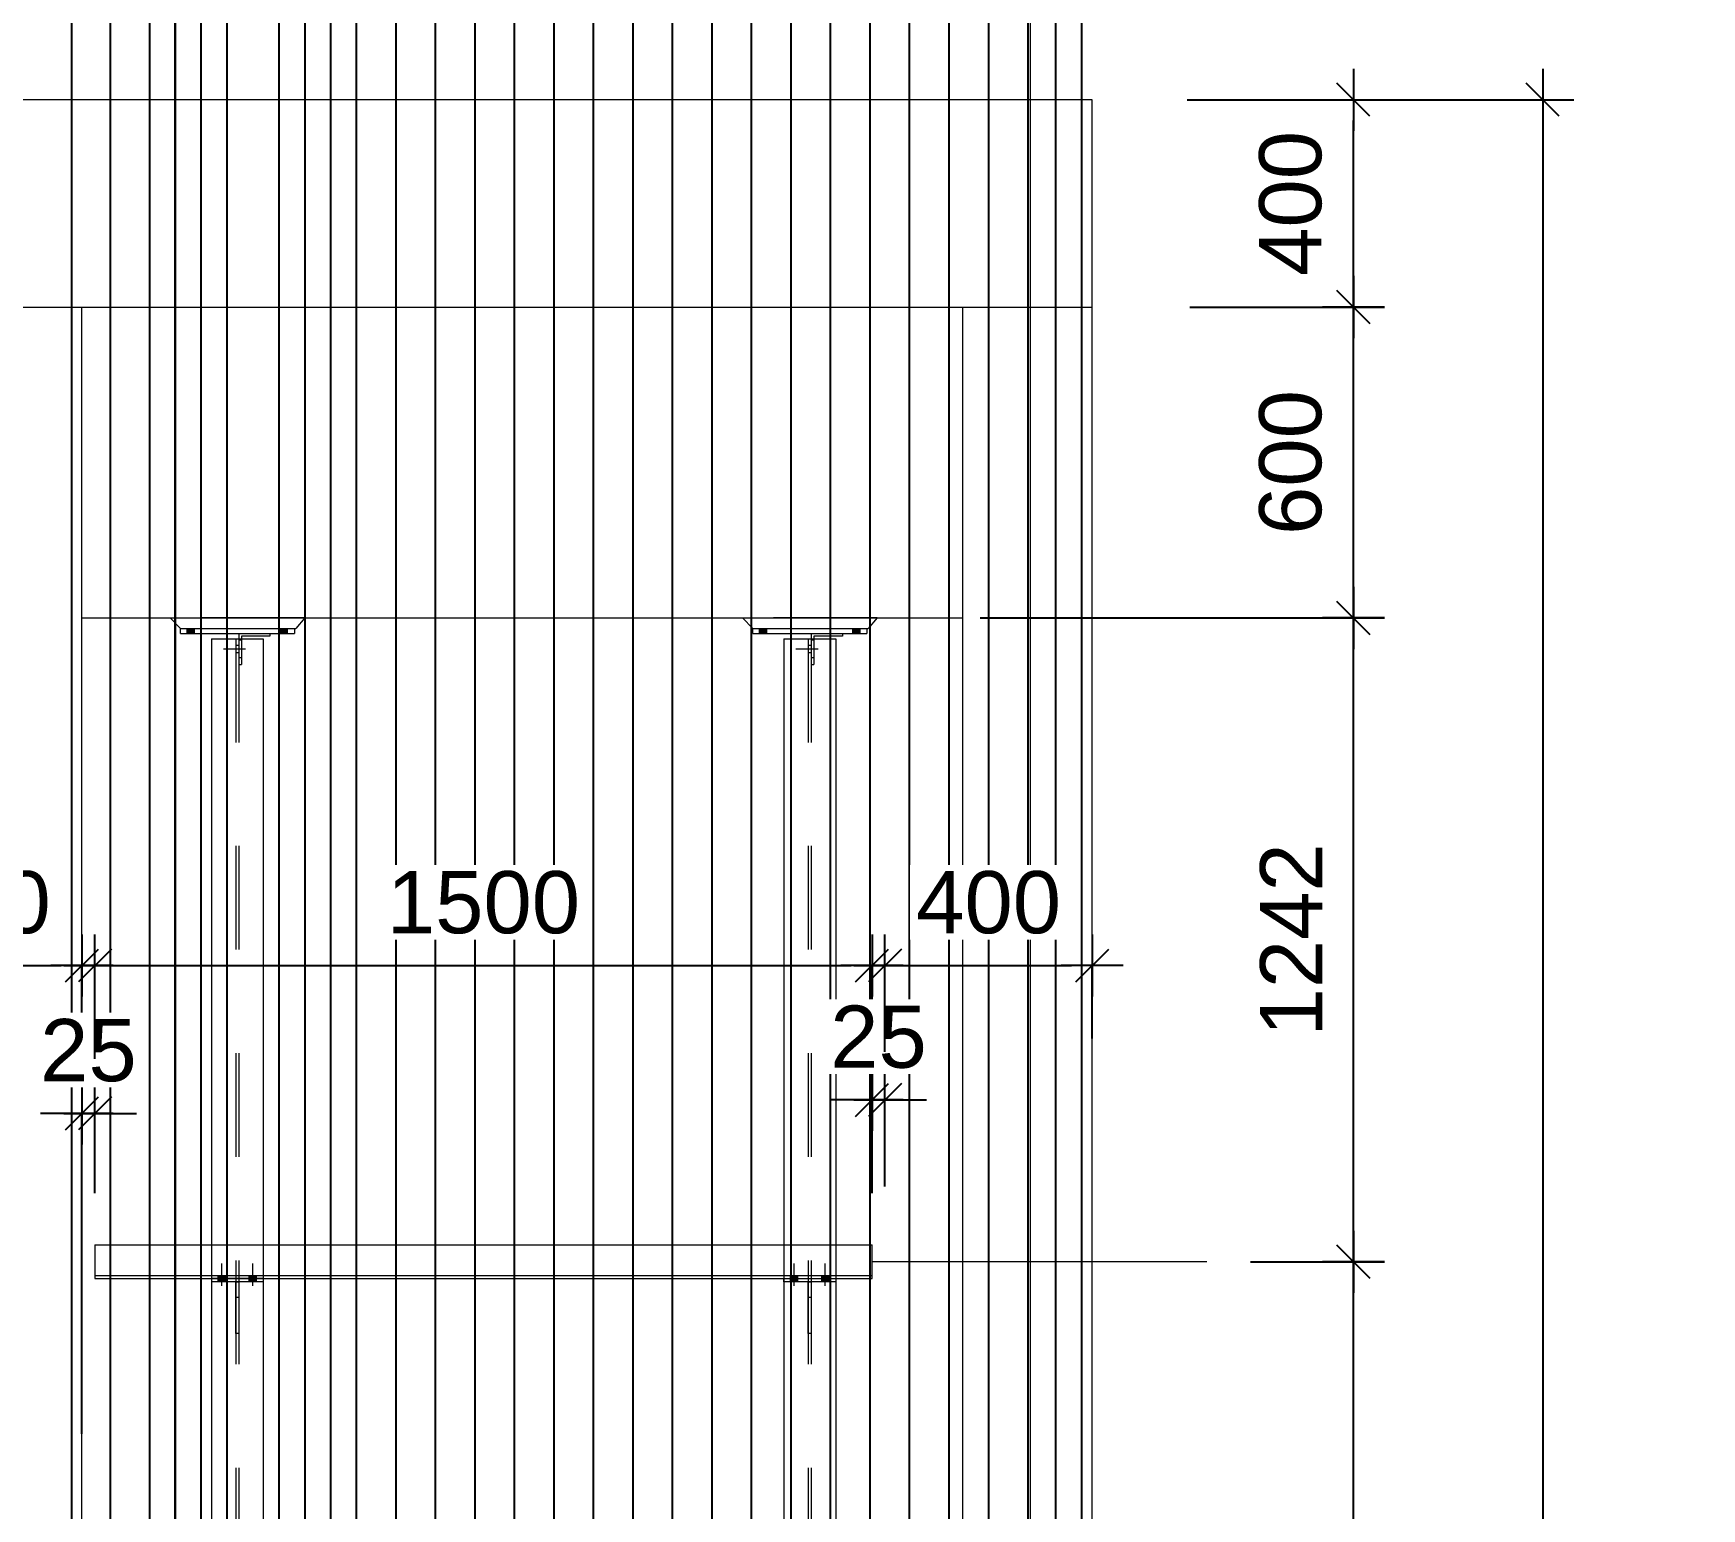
# Model space of a CAD drawing. Header units: millimetres. Extents: x 663313 to 1226001, y 1431724 to 1620898.
# Drawn here: x 663572.955 to 663576.175, y 1524741.859 to 1524744.706 of the extents above; entities that cross this region are included whole.
import ezdxf

# ---------------------------------------------------------------- set-up
doc = ezdxf.new("R2010")
doc.units = ezdxf.units.MM
for name, pattern in [('Grid Line', [22.225, 12.7, -3.175, 3.175, -3.175]), ('HIDDEN', [0.375, 0.25, -0.125]), ('XKITLINE00', [0]), ('XKITLINE02', [4, 2, -2])]:
    doc.linetypes.add(name, pattern=pattern)
doc.layers.get('Defpoints').update_dxf_attribs({"color": 140})
doc.layers.add('000 - 0_HIDE_OBJ_FRAMING_DEF_SUB', color=1, linetype='Continuous', plot=False)
doc.layers.add('000 - D I M', color=1, linetype='Continuous')
doc.layers.add('VPORT', color=250, linetype='Continuous')
for name, color, linetype, lineweight in [('A-GENM', 29, 'Continuous', 9), ('Bolt', 7, 'Continuous', 0), ('Part', 2, 'Continuous', 0), ('S-GRID', 1, 'Continuous', 9)]:
    doc.layers.add(name, color=color, linetype=linetype, lineweight=lineweight)
doc.styles.add('Arial', font='arial.ttf')
doc.dimstyles.new('Dim - 40 - End', dxfattribs={"dimscale": 0.04, "dimtxt": 3, "dimasz": 1, "dimexe": 0, "dimexo": 2.5, "dimgap": 1.5, "dimtad": 1, "dimdec": 0, "dimlfac": 1000, "dimzin": 1, "dimdsep": 46, "dimtxsty": 'Arial', "dimblk": 'END', "dimcen": 0.09, "dimclrd": 1, "dimclre": 49, "dimclrt": 3, "dimadec": 0, "dimazin": 0, "dimtfac": 1, "dimtdec": 0, "dimtix": 1, "dimtofl": 0, "dimtmove": 2, "dimatfit": 3, "dimfxl": 1, "dimtfill": 1, "dimtfillclr": 256, "dimtolj": 1, "dimtzin": 0, "dimarcsym": 0})

# ---------------------------------------------------------------- blocks, each defined once
blk = doc.blocks.new('*A2509563')
at = {"layer": 'Part', "linetype": 'XKITLINE00', "lineweight": 0}
for p, q in [((244.079617, 162.784542), (244.079617, 162.884542)), ((244.079617, 162.884542), (246.279617, 162.884542)), ((244.079617, 162.784542), (246.279617, 162.784542)), ((246.279617, 162.884542), (246.279617, 162.784542))]:
    blk.add_line(p, q, dxfattribs=at)
blk = doc.blocks.new('*A2510564')
at = {"layer": 'Part', "linetype": 'XKITLINE00', "lineweight": 0}
for p, q in [((243.879617, 163.084542), (244.079617, 162.884542)), ((246.479617, 163.084542), (246.309617, 162.884542)), ((244.079617, 162.884542), (246.309617, 162.884542))]:
    blk.add_line(p, q, dxfattribs=at)
at = {"layer": 'Part', "linetype": 'XKITLINE02', "lineweight": 0}
blk.add_line((246.479617, 163.084542), (243.879617, 163.084542), dxfattribs=at)
blk = doc.blocks.new('*A2511565')
at = {"layer": 'Bolt'}
for points in [[(244.35, 162.885), (244.35, 162.785), (244.21, 162.785), (244.21, 162.885)], [(246.15, 162.885), (246.15, 162.785), (246.01, 162.785), (246.01, 162.885)]]:
    blk.add_hatch(color=256, dxfattribs=at).paths.add_polyline_path(points, flags=17)
at = {"layer": 'Bolt', "linetype": 'XKITLINE00', "lineweight": 0}
for p, q in [((244.21, 162.785), (244.21, 162.885)), ((244.28, 162.785), (244.28, 162.885)), ((244.35, 162.785), (244.35, 162.885)), ((246.01, 162.785), (246.01, 162.885)), ((246.08, 162.785), (246.08, 162.885)), ((246.15, 162.785), (246.15, 162.885))]:
    blk.add_line(p, q, dxfattribs=at)
blk = doc.blocks.new('*A3019788')
at = {"layer": 'Part', "linetype": 'XKITLINE00', "lineweight": 0}
for p, q in [((244.679617, 162.684542), (245.679617, 162.684542)), ((244.679617, 162.684542), (244.679617, 150.984542)), ((245.679617, 162.684542), (245.679617, 150.984542)), ((244.679617, 150.274542), (244.679617, 135.984542)), ((245.679617, 150.274542), (245.679617, 135.984542)), ((244.679617, 135.274542), (244.679617, 132.484542)), ((245.679617, 135.274542), (245.679617, 132.484542)), ((244.679617, 132.484542), (245.679617, 132.484542))]:
    blk.add_line(p, q, dxfattribs=at)
at = {"layer": 'Part', "linetype": 'XKITLINE02', "lineweight": 0}
for p, q in [((245.149617, 162.684542), (245.149617, 132.484542)), ((245.209617, 162.684542), (245.209617, 132.484542)), ((244.679617, 150.984542), (244.679617, 150.274542)), ((245.679617, 150.984542), (245.679617, 150.274542)), ((244.679617, 135.984542), (244.679617, 135.274542)), ((245.679617, 135.984542), (245.679617, 135.274542))]:
    blk.add_line(p, q, dxfattribs=at)
blk = doc.blocks.new('*A3023792')
at = {"layer": 'Bolt'}
for points in [[(244.81, 150.335), (244.81, 150.395), (244.95, 150.395), (244.95, 150.335)], [(245.41, 150.335), (245.41, 150.395), (245.55, 150.395), (245.55, 150.335)], [(244.81, 150.275), (244.81, 150.335), (244.95, 150.335), (244.95, 150.275)], [(245.41, 150.275), (245.41, 150.335), (245.55, 150.335), (245.55, 150.275)]]:
    blk.add_hatch(color=256, dxfattribs=at).paths.add_polyline_path(points, flags=17)
at = {"layer": 'Bolt', "linetype": 'XKITLINE00', "lineweight": 0}
for p, q in [((244.81, 150.335), (244.81, 150.395)), ((244.88, 150.195), (244.88, 150.625)), ((244.95, 150.335), (244.95, 150.395)), ((245.41, 150.335), (245.41, 150.395)), ((245.48, 150.195), (245.48, 150.625)), ((245.55, 150.335), (245.55, 150.395)), ((244.81, 150.275), (244.81, 150.335)), ((244.95, 150.275), (244.95, 150.335)), ((245.41, 150.275), (245.41, 150.335)), ((245.55, 150.275), (245.55, 150.335))]:
    blk.add_line(p, q, dxfattribs=at)
blk = doc.blocks.new('*A3024793')
at = {"layer": 'Part', "linetype": 'XKITLINE00', "lineweight": 0}
for p, q in [((245.149617, 150.274542), (245.209617, 150.274542)), ((245.149617, 149.274542), (245.149617, 150.274542)), ((245.209617, 150.274542), (245.209617, 149.274542)), ((245.149617, 149.974542), (245.209617, 149.974542)), ((245.209617, 149.274542), (245.149617, 149.274542))]:
    blk.add_line(p, q, dxfattribs=at)
blk = doc.blocks.new('*A3025794')
at = {"layer": 'Part', "linetype": 'XKITLINE00', "lineweight": 0}
for p, q in [((244.679617, 150.334542), (244.679617, 150.274542)), ((245.679617, 150.274542), (244.679617, 150.274542)), ((245.679617, 150.334542), (245.679617, 150.274542))]:
    blk.add_line(p, q, dxfattribs=at)
at = {"layer": 'Part', "linetype": 'XKITLINE02', "lineweight": 0}
blk.add_line((245.679617, 150.334542), (244.679617, 150.334542), dxfattribs=at)
blk = doc.blocks.new('*A3028797')
at = {"layer": 'Part', "linetype": 'XKITLINE00', "lineweight": 0}
for p, q in [((245.209617, 162.784542), (245.209617, 162.684542)), ((245.809617, 162.734542), (245.259617, 162.734542)), ((245.259617, 162.734542), (245.259617, 162.684542)), ((245.809617, 162.784542), (245.809617, 162.734542))]:
    blk.add_line(p, q, dxfattribs=at)
at = {"layer": 'Part', "linetype": 'XKITLINE02', "lineweight": 0}
for p, q in [((245.209617, 162.784542), (245.809617, 162.784542)), ((245.209617, 162.684542), (245.209617, 162.184542)), ((245.259617, 162.684542), (245.259617, 162.184542)), ((245.209617, 162.184542), (245.259617, 162.184542))]:
    blk.add_line(p, q, dxfattribs=at)
blk = doc.blocks.new('*A3029798')
at = {"layer": 'Bolt', "linetype": 'XKITLINE02', "lineweight": 0}
for p, q in [((245.259617, 162.654542), (245.209617, 162.654542)), ((245.338817, 162.484542), (244.909617, 162.484542)), ((245.209617, 162.554542), (245.149617, 162.554542)), ((245.209617, 162.414542), (245.149617, 162.414542)), ((245.259617, 162.314542), (245.209617, 162.314542))]:
    blk.add_line(p, q, dxfattribs=at)
blk = doc.blocks.new('*A3031799')
at = {"layer": 'Part', "linetype": 'XKITLINE00', "lineweight": 0}
for p, q in [((255.728117, 162.684542), (256.728117, 162.684542)), ((255.728117, 162.684542), (255.728117, 150.984542)), ((256.728117, 162.684542), (256.728117, 150.984542)), ((255.728117, 150.274542), (255.728117, 135.984542)), ((256.728117, 150.274542), (256.728117, 135.984542)), ((255.728117, 135.274542), (255.728117, 132.484542)), ((256.728117, 135.274542), (256.728117, 132.484542)), ((255.728117, 132.484542), (256.728117, 132.484542))]:
    blk.add_line(p, q, dxfattribs=at)
at = {"layer": 'Part', "linetype": 'XKITLINE02', "lineweight": 0}
for p, q in [((256.198117, 162.684542), (256.198117, 132.484542)), ((256.258117, 162.684542), (256.258117, 132.484542)), ((255.728117, 150.984542), (255.728117, 150.274542)), ((256.728117, 150.984542), (256.728117, 150.274542)), ((255.728117, 135.984542), (255.728117, 135.274542)), ((256.728117, 135.984542), (256.728117, 135.274542))]:
    blk.add_line(p, q, dxfattribs=at)
blk = doc.blocks.new('*A3033800')
at = {"layer": 'Part', "linetype": 'XKITLINE00', "lineweight": 0}
for p, q in [((256.198117, 150.274542), (256.258117, 150.274542)), ((256.198117, 149.274542), (256.198117, 150.274542)), ((256.258117, 150.274542), (256.258117, 149.274542)), ((256.198117, 149.974542), (256.258117, 149.974542)), ((256.258117, 149.274542), (256.198117, 149.274542))]:
    blk.add_line(p, q, dxfattribs=at)
blk = doc.blocks.new('*A3034801')
at = {"layer": 'Part', "linetype": 'XKITLINE00', "lineweight": 0}
for p, q in [((255.728117, 150.274542), (255.728117, 150.334542)), ((256.728117, 150.274542), (255.728117, 150.274542)), ((256.728117, 150.334542), (256.728117, 150.274542))]:
    blk.add_line(p, q, dxfattribs=at)
at = {"layer": 'Part', "linetype": 'XKITLINE02', "lineweight": 0}
blk.add_line((255.728117, 150.334542), (256.728117, 150.334542), dxfattribs=at)
blk = doc.blocks.new('*A3035802')
at = {"layer": 'Bolt'}
for points in [[(255.858, 150.335), (255.858, 150.395), (255.998, 150.395), (255.998, 150.335)], [(256.458, 150.335), (256.458, 150.395), (256.598, 150.395), (256.598, 150.335)], [(255.858, 150.275), (255.858, 150.335), (255.998, 150.335), (255.998, 150.275)], [(256.458, 150.275), (256.458, 150.335), (256.598, 150.335), (256.598, 150.275)]]:
    blk.add_hatch(color=256, dxfattribs=at).paths.add_polyline_path(points, flags=17)
at = {"layer": 'Bolt', "linetype": 'XKITLINE00', "lineweight": 0}
for p, q in [((255.858, 150.335), (255.858, 150.395)), ((255.928, 150.195), (255.928, 150.625)), ((255.998, 150.335), (255.998, 150.395)), ((256.458, 150.335), (256.458, 150.395)), ((256.528, 150.195), (256.528, 150.625)), ((256.598, 150.335), (256.598, 150.395)), ((255.858, 150.275), (255.858, 150.335)), ((255.998, 150.275), (255.998, 150.335)), ((256.458, 150.275), (256.458, 150.335)), ((256.598, 150.275), (256.598, 150.335))]:
    blk.add_line(p, q, dxfattribs=at)
blk = doc.blocks.new('*A3047814')
at = {"layer": 'Part', "linetype": 'XKITLINE00', "lineweight": 0}
for p, q in [((255.128117, 162.784542), (255.128117, 162.884542)), ((255.128117, 162.884542), (257.328117, 162.884542)), ((255.128117, 162.784542), (257.328117, 162.784542)), ((257.328117, 162.884542), (257.328117, 162.784542))]:
    blk.add_line(p, q, dxfattribs=at)
blk = doc.blocks.new('*A3048815')
at = {"layer": 'Part', "linetype": 'XKITLINE00', "lineweight": 0}
for p, q in [((254.928117, 163.084542), (255.128117, 162.884542)), ((257.528117, 163.084542), (257.358117, 162.884542)), ((255.128117, 162.884542), (257.358117, 162.884542))]:
    blk.add_line(p, q, dxfattribs=at)
at = {"layer": 'Part', "linetype": 'XKITLINE02', "lineweight": 0}
blk.add_line((257.528117, 163.084542), (254.928117, 163.084542), dxfattribs=at)
blk = doc.blocks.new('*A3049816')
at = {"layer": 'Part', "linetype": 'XKITLINE00', "lineweight": 0}
for p, q in [((256.258117, 162.784542), (256.258117, 162.684542)), ((256.858117, 162.734542), (256.308117, 162.734542)), ((256.308117, 162.734542), (256.308117, 162.684542)), ((256.858117, 162.784542), (256.858117, 162.734542))]:
    blk.add_line(p, q, dxfattribs=at)
at = {"layer": 'Part', "linetype": 'XKITLINE02', "lineweight": 0}
for p, q in [((256.258117, 162.784542), (256.858117, 162.784542)), ((256.258117, 162.684542), (256.258117, 162.184542)), ((256.308117, 162.684542), (256.308117, 162.184542)), ((256.258117, 162.184542), (256.308117, 162.184542))]:
    blk.add_line(p, q, dxfattribs=at)
blk = doc.blocks.new('*A3050817')
at = {"layer": 'Bolt', "linetype": 'XKITLINE02', "lineweight": 0}
for p, q in [((256.308117, 162.654542), (256.258117, 162.654542)), ((256.387317, 162.484542), (255.958117, 162.484542)), ((256.258117, 162.554542), (256.198117, 162.554542)), ((256.258117, 162.414542), (256.198117, 162.414542)), ((256.308117, 162.314542), (256.258117, 162.314542))]:
    blk.add_line(p, q, dxfattribs=at)
blk = doc.blocks.new('*A3051818')
at = {"layer": 'Bolt'}
for points in [[(255.398, 162.885), (255.398, 162.785), (255.258, 162.785), (255.258, 162.885)], [(257.198, 162.885), (257.198, 162.785), (257.058, 162.785), (257.058, 162.885)]]:
    blk.add_hatch(color=256, dxfattribs=at).paths.add_polyline_path(points, flags=17)
at = {"layer": 'Bolt', "linetype": 'XKITLINE00', "lineweight": 0}
for p, q in [((255.258, 162.785), (255.258, 162.885)), ((255.328, 162.785), (255.328, 162.885)), ((255.398, 162.785), (255.398, 162.885)), ((257.058, 162.785), (257.058, 162.885)), ((257.128, 162.785), (257.128, 162.885)), ((257.198, 162.785), (257.198, 162.885))]:
    blk.add_line(p, q, dxfattribs=at)
blk = doc.blocks.new('GM_Louver Grill Vertical Z1 - Z Profile-20899003-ENT 4 ELE-2 sheet')
at = {"layer": '000 - 0_HIDE_OBJ_FRAMING_DEF_SUB'}
blk.add_line((-150989.205017, 106810), (-150989.205017, 115350), dxfattribs=at)
blk = doc.blocks.new('5')
at = {"layer": '000 - 0_HIDE_OBJ_FRAMING_DEF_SUB'}
for p, q in [((1845400.1, 115350), (1845400.1, 106810)), ((1845500.1, 106810), (1845500.1, 115350)), ((1845649.8, 115350), (1845649.8, 106810)), ((1845749.8, 115350), (1845749.8, 106810)), ((1847149.8, 106810), (1847149.8, 115350))]:
    blk.add_line(p, q, dxfattribs=at)
for points in [[(1843950.1, 115350), (1845450.1, 115350), (1845450.1, 106810), (1843950.1, 106810)], [(1845450.1, 115350), (1845699.8, 115350), (1845699.8, 106810), (1845450.1, 106810)], [(1847199.8, 115350), (1845699.8, 115350), (1845699.8, 106810), (1847199.8, 106810)]]:
    blk.add_lwpolyline(points, close=True, dxfattribs=at)
at = {"layer": 'A-GENM'}
for p in [(1996239.3, 0), (1996314.3, 0), (1996539.3, 0), (1996789, 0), (1996865.3, 0), (1996941.6, 0), (1997017.8, 0), (1997094.1, 0), (1997170.3, 0), (1997246.6, 0), (1997322.9, 0), (1997399.1, 0), (1997475.4, 0), (1997551.7, 0), (1997627.9, 0), (1997704.2, 0), (1997780.4, 0), (1997856.7, 0), (1997933, 0), (1998009.2, 0), (1998085.5, 0)]:
    blk.add_blockref('GM_Louver Grill Vertical Z1 - Z Profile-20899003-ENT 4 ELE-2 sheet', p, dxfattribs=at)
blk = doc.blocks.new('END')
at = {"color": 1}
for p, q in [((0, 1.5), (0, -1.5)), ((1.5, 0), (-1.5, 0))]:
    blk.add_line(p, q, dxfattribs=at)
at = {"color": 3}
blk.add_line((-0.795, -0.795), (0.795, 0.795), dxfattribs=at)
blk = doc.blocks.new('*D4230')
at = {"layer": '000 - D I M', "color": 49, "lineweight": -2, "transparency": 16777216}
for p, q in [((663572.6485, 1524742.7304), (663572.6485, 1524742.9074)), ((663573.0485, 1524742.7535), (663573.0485, 1524742.9074))]:
    blk.add_line(p, q, dxfattribs=at)
at = {"layer": '000 - D I M', "color": 1, "lineweight": -2, "transparency": 16777216}
blk.add_line((663572.6885, 1524742.9074), (663573.0085, 1524742.9074), dxfattribs=at)
at = {"layer": 'Defpoints', "color": 0, "transparency": 16777216}
for p in [(663573.0485, 1524742.9074), (663573.0485, 1524742.6535), (663572.6485, 1524742.6304)]:
    blk.add_point(p, dxfattribs=at)
at = {"layer": '000 - D I M', "color": 1, "lineweight": -2, "transparency": 16777216, "xscale": 0.04, "yscale": 0.04, "zscale": 0.04, "rotation": 180}
blk.add_blockref('END', (663572.6485, 1524742.9074), dxfattribs=at)
at = {"layer": '000 - D I M', "color": 1, "lineweight": -2, "transparency": 16777216, "xscale": 0.04, "yscale": 0.04, "zscale": 0.04}
blk.add_blockref('END', (663573.0485, 1524742.9074), dxfattribs=at)
at = {"layer": '000 - D I M', "color": 3, "transparency": 16777216, "insert": (663572.8485, 1524743.0287), "char_height": 0.12, "attachment_point": 5, "style": 'Arial', "bg_fill": 3, "box_fill_scale": 1.1, "bg_fill_color": 256, "bg_fill_true_color": 13158600, "bg_fill_transparency": 0}
blk.add_mtext('\\A1;400', dxfattribs=at)
blk = doc.blocks.new('*D4454')
at = {"layer": '000 - D I M', "color": 1, "lineweight": -2, "transparency": 16777216}
for p, q in [((663573.0085, 1524742.6219), (663572.9685, 1524742.6219)), ((663573.1135, 1524742.6219), (663573.1535, 1524742.6219))]:
    blk.add_line(p, q, dxfattribs=at)
at = {"layer": '000 - D I M', "color": 49, "lineweight": -2, "transparency": 16777216}
for p, q in [((663573.0485, 1524742.0036), (663573.0485, 1524742.6219)), ((663573.0735, 1524742.4681), (663573.0735, 1524742.6219))]:
    blk.add_line(p, q, dxfattribs=at)
at = {"layer": 'Defpoints', "color": 0, "transparency": 16777216}
for p in [(663573.0735, 1524742.6219), (663573.0735, 1524742.3681), (663573.0485, 1524741.9036)]:
    blk.add_point(p, dxfattribs=at)
at = {"layer": '000 - D I M', "color": 1, "lineweight": -2, "transparency": 16777216, "xscale": 0.04, "yscale": 0.04, "zscale": 0.04}
blk.add_blockref('END', (663573.0485, 1524742.6219), dxfattribs=at)
at = {"layer": '000 - D I M', "color": 1, "lineweight": -2, "transparency": 16777216, "xscale": 0.04, "yscale": 0.04, "zscale": 0.04, "rotation": 180}
blk.add_blockref('END', (663573.0735, 1524742.6219), dxfattribs=at)
at = {"layer": '000 - D I M', "color": 3, "transparency": 16777216, "insert": (663573.061, 1524742.7432), "char_height": 0.12, "attachment_point": 5, "style": 'Arial', "bg_fill": 3, "box_fill_scale": 1.1, "bg_fill_color": 256, "bg_fill_true_color": 13158600, "bg_fill_transparency": 0}
blk.add_mtext('\\A1;25', dxfattribs=at)
blk = doc.blocks.new('*D4231')
at = {"layer": '000 - D I M', "color": 49, "lineweight": -2, "transparency": 16777216}
for p, q in [((663573.0735, 1524742.7275), (663573.0735, 1524742.9074)), ((663574.5735, 1524742.4681), (663574.5735, 1524742.9074))]:
    blk.add_line(p, q, dxfattribs=at)
at = {"layer": '000 - D I M', "color": 1, "lineweight": -2, "transparency": 16777216}
blk.add_line((663573.1135, 1524742.9074), (663574.5335, 1524742.9074), dxfattribs=at)
at = {"layer": 'Defpoints', "color": 0, "transparency": 16777216}
for p in [(663574.5735, 1524742.9074), (663573.0735, 1524742.6275), (663574.5735, 1524742.3681)]:
    blk.add_point(p, dxfattribs=at)
at = {"layer": '000 - D I M', "color": 1, "lineweight": -2, "transparency": 16777216, "xscale": 0.04, "yscale": 0.04, "zscale": 0.04, "rotation": 180}
blk.add_blockref('END', (663573.0735, 1524742.9074), dxfattribs=at)
at = {"layer": '000 - D I M', "color": 1, "lineweight": -2, "transparency": 16777216, "xscale": 0.04, "yscale": 0.04, "zscale": 0.04}
blk.add_blockref('END', (663574.5735, 1524742.9074), dxfattribs=at)
at = {"layer": '000 - D I M', "color": 3, "transparency": 16777216, "insert": (663573.8235, 1524743.0287), "char_height": 0.12, "attachment_point": 5, "style": 'Arial', "bg_fill": 3, "box_fill_scale": 1.1, "bg_fill_color": 256, "bg_fill_true_color": 13158600, "bg_fill_transparency": 0}
blk.add_mtext('\\A1;1500', dxfattribs=at)
blk = doc.blocks.new('*D4232')
at = {"layer": '000 - D I M', "color": 1, "lineweight": -2, "transparency": 16777216}
for p, q in [((663574.5335, 1524742.648), (663574.4935, 1524742.648)), ((663574.6385, 1524742.648), (663574.6785, 1524742.648))]:
    blk.add_line(p, q, dxfattribs=at)
at = {"layer": '000 - D I M', "color": 49, "lineweight": -2, "transparency": 16777216}
for p, q in [((663574.5735, 1524742.4681), (663574.5735, 1524742.648)), ((663574.5985, 1524742.4811), (663574.5985, 1524742.648))]:
    blk.add_line(p, q, dxfattribs=at)
at = {"layer": 'Defpoints', "color": 0, "transparency": 16777216}
for p in [(663574.5985, 1524742.648), (663574.5735, 1524742.3681), (663574.5985, 1524742.3811)]:
    blk.add_point(p, dxfattribs=at)
at = {"layer": '000 - D I M', "color": 1, "lineweight": -2, "transparency": 16777216, "xscale": 0.04, "yscale": 0.04, "zscale": 0.04}
blk.add_blockref('END', (663574.5735, 1524742.648), dxfattribs=at)
at = {"layer": '000 - D I M', "color": 1, "lineweight": -2, "transparency": 16777216, "xscale": 0.04, "yscale": 0.04, "zscale": 0.04, "rotation": 180}
blk.add_blockref('END', (663574.5985, 1524742.648), dxfattribs=at)
at = {"layer": '000 - D I M', "color": 3, "transparency": 16777216, "insert": (663574.586, 1524742.7692), "char_height": 0.12, "attachment_point": 5, "style": 'Arial', "bg_fill": 3, "box_fill_scale": 1.1, "bg_fill_color": 256, "bg_fill_true_color": 13158600, "bg_fill_transparency": 0}
blk.add_mtext('\\A1;25', dxfattribs=at)
blk = doc.blocks.new('*D4233')
at = {"layer": '000 - D I M', "color": 49, "lineweight": -2, "transparency": 16777216}
for p, q in [((663574.5985, 1524742.7406), (663574.5985, 1524742.9074)), ((663574.9985, 1524742.7663), (663574.9985, 1524742.9074))]:
    blk.add_line(p, q, dxfattribs=at)
at = {"layer": '000 - D I M', "color": 1, "lineweight": -2, "transparency": 16777216}
blk.add_line((663574.6385, 1524742.9074), (663574.9585, 1524742.9074), dxfattribs=at)
at = {"layer": 'Defpoints', "color": 0, "transparency": 16777216}
for p in [(663574.9985, 1524742.9074), (663574.9985, 1524742.6663), (663574.5985, 1524742.6406)]:
    blk.add_point(p, dxfattribs=at)
at = {"layer": '000 - D I M', "color": 1, "lineweight": -2, "transparency": 16777216, "xscale": 0.04, "yscale": 0.04, "zscale": 0.04, "rotation": 180}
blk.add_blockref('END', (663574.5985, 1524742.9074), dxfattribs=at)
at = {"layer": '000 - D I M', "color": 1, "lineweight": -2, "transparency": 16777216, "xscale": 0.04, "yscale": 0.04, "zscale": 0.04}
blk.add_blockref('END', (663574.9985, 1524742.9074), dxfattribs=at)
at = {"layer": '000 - D I M', "color": 3, "transparency": 16777216, "insert": (663574.7985, 1524743.0287), "char_height": 0.12, "attachment_point": 5, "style": 'Arial', "bg_fill": 3, "box_fill_scale": 1.1, "bg_fill_color": 256, "bg_fill_true_color": 13158600, "bg_fill_transparency": 0}
blk.add_mtext('\\A1;400', dxfattribs=at)
blk = doc.blocks.new('*D4240')
at = {"layer": '000 - D I M', "color": 49, "lineweight": -2, "transparency": 16777216}
for p, q in [((663575.3041, 1524742.3356), (663575.5027, 1524742.3356)), ((663575.3689, 1524740.8356), (663575.5027, 1524740.8356))]:
    blk.add_line(p, q, dxfattribs=at)
at = {"layer": '000 - D I M', "color": 1, "lineweight": -2, "transparency": 16777216}
blk.add_line((663575.5027, 1524740.8756), (663575.5027, 1524742.2956), dxfattribs=at)
at = {"layer": 'Defpoints', "color": 0, "transparency": 16777216}
for p in [(663575.2041, 1524742.3356), (663575.5027, 1524742.3356), (663575.2689, 1524740.8356)]:
    blk.add_point(p, dxfattribs=at)
at = {"layer": '000 - D I M', "color": 1, "lineweight": -2, "transparency": 16777216, "xscale": 0.04, "yscale": 0.04, "zscale": 0.04}
for p, rotation in [((663575.5027, 1524742.3356), 90), ((663575.5027, 1524740.8356), 270)]:
    blk.add_blockref('END', p, dxfattribs=dict(at, rotation=rotation))
at = {"layer": '000 - D I M', "color": 3, "transparency": 16777216, "insert": (663575.3815, 1524741.5856), "char_height": 0.12, "attachment_point": 5, "rotation": 90, "style": 'Arial', "bg_fill": 3, "box_fill_scale": 1.1, "bg_fill_color": 256, "bg_fill_true_color": 13158600, "bg_fill_transparency": 0}
blk.add_mtext('\\A1;1500', dxfattribs=at)
blk = doc.blocks.new('*D4241')
at = {"layer": '000 - D I M', "color": 49, "lineweight": -2, "transparency": 16777216}
for p, q in [((663574.782, 1524743.5781), (663575.5027, 1524743.5781)), ((663575.3041, 1524742.3356), (663575.5027, 1524742.3356))]:
    blk.add_line(p, q, dxfattribs=at)
at = {"layer": '000 - D I M', "color": 1, "lineweight": -2, "transparency": 16777216}
blk.add_line((663575.5027, 1524742.3756), (663575.5027, 1524743.5381), dxfattribs=at)
at = {"layer": 'Defpoints', "color": 0, "transparency": 16777216}
for p in [(663574.682, 1524743.5781), (663575.5027, 1524743.5781), (663575.2041, 1524742.3356)]:
    blk.add_point(p, dxfattribs=at)
at = {"layer": '000 - D I M', "color": 1, "lineweight": -2, "transparency": 16777216, "xscale": 0.04, "yscale": 0.04, "zscale": 0.04}
for p, rotation in [((663575.5027, 1524743.5781), 90), ((663575.5027, 1524742.3356), 270)]:
    blk.add_blockref('END', p, dxfattribs=dict(at, rotation=rotation))
at = {"layer": '000 - D I M', "color": 3, "transparency": 16777216, "insert": (663575.3825, 1524742.9568), "char_height": 0.12, "attachment_point": 5, "rotation": 90, "style": 'Arial', "bg_fill": 3, "box_fill_scale": 1.1, "bg_fill_color": 256, "bg_fill_true_color": 13158600, "bg_fill_transparency": 0}
blk.add_mtext('\\A1;1242', dxfattribs=at)
blk = doc.blocks.new('*D4242')
at = {"layer": '000 - D I M', "color": 49, "lineweight": -2, "transparency": 16777216}
for p, q in [((663575.187, 1524744.1781), (663575.5027, 1524744.1781)), ((663574.782, 1524743.5781), (663575.5027, 1524743.5781))]:
    blk.add_line(p, q, dxfattribs=at)
at = {"layer": '000 - D I M', "color": 1, "lineweight": -2, "transparency": 16777216}
blk.add_line((663575.5027, 1524743.6181), (663575.5027, 1524744.1381), dxfattribs=at)
at = {"layer": 'Defpoints', "color": 0, "transparency": 16777216}
for p in [(663575.087, 1524744.1781), (663575.5027, 1524744.1781), (663574.682, 1524743.5781)]:
    blk.add_point(p, dxfattribs=at)
at = {"layer": '000 - D I M', "color": 1, "lineweight": -2, "transparency": 16777216, "xscale": 0.04, "yscale": 0.04, "zscale": 0.04}
for p, rotation in [((663575.5027, 1524744.1781), 90), ((663575.5027, 1524743.5781), 270)]:
    blk.add_blockref('END', p, dxfattribs=dict(at, rotation=rotation))
at = {"layer": '000 - D I M', "color": 3, "transparency": 16777216, "insert": (663575.3815, 1524743.8781), "char_height": 0.12, "attachment_point": 5, "rotation": 90, "style": 'Arial', "bg_fill": 3, "box_fill_scale": 1.1, "bg_fill_color": 256, "bg_fill_true_color": 13158600, "bg_fill_transparency": 0}
blk.add_mtext('\\A1;600', dxfattribs=at)
blk = doc.blocks.new('*D4243')
at = {"layer": '000 - D I M', "color": 49, "lineweight": -2, "transparency": 16777216}
for p, q in [((663575.182, 1524744.5781), (663575.5027, 1524744.5781)), ((663575.187, 1524744.1781), (663575.5027, 1524744.1781))]:
    blk.add_line(p, q, dxfattribs=at)
at = {"layer": '000 - D I M', "color": 1, "lineweight": -2, "transparency": 16777216}
blk.add_line((663575.5027, 1524744.2181), (663575.5027, 1524744.5381), dxfattribs=at)
at = {"layer": 'Defpoints', "color": 0, "transparency": 16777216}
for p in [(663575.082, 1524744.5781), (663575.5027, 1524744.5781), (663575.087, 1524744.1781)]:
    blk.add_point(p, dxfattribs=at)
at = {"layer": '000 - D I M', "color": 1, "lineweight": -2, "transparency": 16777216, "xscale": 0.04, "yscale": 0.04, "zscale": 0.04}
for p, rotation in [((663575.5027, 1524744.5781), 90), ((663575.5027, 1524744.1781), 270)]:
    blk.add_blockref('END', p, dxfattribs=dict(at, rotation=rotation))
at = {"layer": '000 - D I M', "color": 3, "transparency": 16777216, "insert": (663575.3815, 1524744.3781), "char_height": 0.12, "attachment_point": 5, "rotation": 90, "style": 'Arial', "bg_fill": 3, "box_fill_scale": 1.1, "bg_fill_color": 256, "bg_fill_true_color": 13158600, "bg_fill_transparency": 0}
blk.add_mtext('\\A1;400', dxfattribs=at)
blk = doc.blocks.new('*D4244')
at = {"layer": '000 - D I M', "color": 49, "lineweight": -2, "transparency": 16777216}
for p, q in [((663575.4214, 1524744.5781), (663575.8681, 1524744.5781)), ((663575.4214, 1524735.8781), (663575.8681, 1524735.8781))]:
    blk.add_line(p, q, dxfattribs=at)
at = {"layer": '000 - D I M', "color": 1, "lineweight": -2, "transparency": 16777216}
blk.add_line((663575.8681, 1524744.5381), (663575.8681, 1524735.9181), dxfattribs=at)
at = {"layer": 'Defpoints', "color": 0, "transparency": 16777216}
for p in [(663575.3214, 1524744.5781), (663575.3214, 1524735.8781), (663575.8681, 1524735.8781)]:
    blk.add_point(p, dxfattribs=at)
at = {"layer": '000 - D I M', "color": 1, "lineweight": -2, "transparency": 16777216, "xscale": 0.04, "yscale": 0.04, "zscale": 0.04}
for p, rotation in [((663575.8681, 1524744.5781), 90), ((663575.8681, 1524735.8781), 270)]:
    blk.add_blockref('END', p, dxfattribs=dict(at, rotation=rotation))
at = {"layer": '000 - D I M', "color": 3, "transparency": 16777216, "insert": (663575.7468, 1524740.2281), "char_height": 0.12, "attachment_point": 5, "rotation": 90, "style": 'Arial', "bg_fill": 3, "box_fill_scale": 1.1, "bg_fill_color": 256, "bg_fill_true_color": 13158600, "bg_fill_transparency": 0}
blk.add_mtext('\\A1;8700', dxfattribs=at)

msp = doc.modelspace()

# ---------------------------------------------------------------- hatches: boundary and pattern name
at = {"layer": 'VPORT'}
h = msp.add_hatch(dxfattribs=at)
h.set_pattern_fill('ANGLE', color=6)
h.set_pattern_definition([(235.288, (663627.358, 1524790.5456), (5.74185, -3.9776), [5.08, -1.905]), (325.288, (663627.358, 1524790.5456), (3.9776, 5.74185), [5.08, -1.905])])
h.paths.add_polyline_path([(663617.8537, 1524792.0691), (663619.0867, 1524791.215), (663617.3783, 1524788.7489), (663616.1453, 1524789.603)])
edge = h.paths.add_edge_path(flags=16)
edge.add_line((663617.5126, 1524790.4806), (663617.7194, 1524790.3374))
edge = h.paths.add_edge_path(flags=16)
edge.add_line((663617.5444, 1524790.3056), (663617.6876, 1524790.5124))
h.paths.add_polyline_path([(663612.4437, 1524784.2591), (663613.6767, 1524783.405), (663611.9683, 1524780.9389), (663610.7353, 1524781.793)])
edge = h.paths.add_edge_path(flags=16)
edge.add_line((663612.1026, 1524782.6706), (663612.3094, 1524782.5274))
edge = h.paths.add_edge_path(flags=16)
edge.add_line((663612.1344, 1524782.4956), (663612.2776, 1524782.7024))
h.paths.add_polyline_path([(663604.7567, 1524773.1621), (663605.9897, 1524772.308), (663604.2813, 1524769.8419), (663603.0483, 1524770.696)])
edge = h.paths.add_edge_path(flags=16)
edge.add_line((663604.4156, 1524771.5736), (663604.6224, 1524771.4304))
edge = h.paths.add_edge_path(flags=16)
edge.add_line((663604.4474, 1524771.3986), (663604.5906, 1524771.6054))
h.paths.add_polyline_path([(663599.8027, 1524766.0101), (663601.0357, 1524765.156), (663599.3273, 1524762.6899), (663598.0943, 1524763.544)])
edge = h.paths.add_edge_path(flags=16)
edge.add_line((663599.4616, 1524764.4216), (663599.6684, 1524764.2784))
edge = h.paths.add_edge_path(flags=16)
edge.add_line((663599.4934, 1524764.2466), (663599.6366, 1524764.4534))
h.paths.add_polyline_path([(663592.6837, 1524755.7351), (663593.9167, 1524754.881), (663592.2083, 1524752.4149), (663590.9753, 1524753.269)])
edge = h.paths.add_edge_path(flags=16)
edge.add_line((663592.3426, 1524754.1466), (663592.5494, 1524754.0034))
edge = h.paths.add_edge_path(flags=16)
edge.add_line((663592.3744, 1524753.9716), (663592.5176, 1524754.1784))
h.paths.add_polyline_path([(663585.2817, 1524745.0491), (663586.5147, 1524744.195), (663584.8063, 1524741.7289), (663583.5733, 1524742.583)])
edge = h.paths.add_edge_path(flags=16)
edge.add_line((663584.9406, 1524743.4606), (663585.1474, 1524743.3174))
edge = h.paths.add_edge_path(flags=16)
edge.add_line((663584.9724, 1524743.2856), (663585.1156, 1524743.4924))
h.paths.add_polyline_path([(663578.7897, 1524735.6781), (663580.0227, 1524734.824), (663578.3143, 1524732.3579), (663577.0813, 1524733.212)])
edge = h.paths.add_edge_path(flags=16)
edge.add_line((663578.4486, 1524734.0896), (663578.6554, 1524733.9464))
edge = h.paths.add_edge_path(flags=16)
edge.add_line((663578.4804, 1524733.9146), (663578.6236, 1524734.1214))
h.paths.add_polyline_path([(663572.2977, 1524726.3071), (663573.5307, 1524725.453), (663571.8223, 1524722.9869), (663570.5893, 1524723.841)])
edge = h.paths.add_edge_path(flags=16)
edge.add_line((663571.9566, 1524724.7186), (663572.1634, 1524724.5754))
edge = h.paths.add_edge_path(flags=16)
edge.add_line((663571.9884, 1524724.5436), (663572.1316, 1524724.7504))
h.paths.add_polyline_path([(663565.8057, 1524716.9351), (663567.0387, 1524716.081), (663565.3303, 1524713.6149), (663564.0973, 1524714.469)])
edge = h.paths.add_edge_path(flags=16)
edge.add_line((663565.4646, 1524715.3466), (663565.6714, 1524715.2034))
edge = h.paths.add_edge_path(flags=16)
edge.add_line((663565.4964, 1524715.1716), (663565.6396, 1524715.3784))
h.paths.add_polyline_path([(663559.3147, 1524707.5641), (663560.5477, 1524706.71), (663558.8393, 1524704.2439), (663557.6063, 1524705.098)])
edge = h.paths.add_edge_path(flags=16)
edge.add_line((663558.9736, 1524705.9756), (663559.1804, 1524705.8324))
edge = h.paths.add_edge_path(flags=16)
edge.add_line((663559.0054, 1524705.8006), (663559.1486, 1524706.0074))
h.paths.add_polyline_path([(663552.8227, 1524698.1931), (663554.0557, 1524697.339), (663552.3473, 1524694.8729), (663551.1143, 1524695.727)])
edge = h.paths.add_edge_path(flags=16)
edge.add_line((663552.4816, 1524696.6046), (663552.6884, 1524696.4614))
edge = h.paths.add_edge_path(flags=16)
edge.add_line((663552.5134, 1524696.4296), (663552.6566, 1524696.6364))
h.paths.add_polyline_path([(663546.3307, 1524688.8221), (663547.5637, 1524687.968), (663545.8553, 1524685.5019), (663544.6223, 1524686.356)])
edge = h.paths.add_edge_path(flags=16)
edge.add_line((663545.9896, 1524687.2336), (663546.1964, 1524687.0904))
edge = h.paths.add_edge_path(flags=16)
edge.add_line((663546.0214, 1524687.0586), (663546.1646, 1524687.2654))
h.paths.add_polyline_path([(663539.8387, 1524679.4511), (663541.0717, 1524678.597), (663539.3633, 1524676.1309), (663538.1303, 1524676.985)])
edge = h.paths.add_edge_path(flags=16)
edge.add_line((663539.4976, 1524677.8626), (663539.7044, 1524677.7194))
edge = h.paths.add_edge_path(flags=16)
edge.add_line((663539.5294, 1524677.6876), (663539.6726, 1524677.8944))
h.paths.add_polyline_path([(663533.3477, 1524670.0801), (663534.5807, 1524669.226), (663532.8723, 1524666.7599), (663531.6393, 1524667.614)])
edge = h.paths.add_edge_path(flags=16)
edge.add_line((663533.0066, 1524668.4916), (663533.2134, 1524668.3484))
edge = h.paths.add_edge_path(flags=16)
edge.add_line((663533.0384, 1524668.3166), (663533.1816, 1524668.5234))
h.paths.add_polyline_path([(663526.8557, 1524660.7091), (663528.0887, 1524659.855), (663526.3803, 1524657.3889), (663525.1473, 1524658.243)])
edge = h.paths.add_edge_path(flags=16)
edge.add_line((663526.5146, 1524659.1206), (663526.7214, 1524658.9774))
edge = h.paths.add_edge_path(flags=16)
edge.add_line((663526.5464, 1524658.9456), (663526.6896, 1524659.1524))
h.paths.add_polyline_path([(663520.3637, 1524651.3381), (663521.5967, 1524650.484), (663519.8883, 1524648.0179), (663518.6553, 1524648.872)])
edge = h.paths.add_edge_path(flags=16)
edge.add_line((663520.0226, 1524649.7496), (663520.2294, 1524649.6064))
edge = h.paths.add_edge_path(flags=16)
edge.add_line((663520.0544, 1524649.5746), (663520.1976, 1524649.7814))
h.paths.add_polyline_path([(663513.8717, 1524641.9671), (663515.1047, 1524641.113), (663513.3963, 1524638.6469), (663512.1633, 1524639.501)])
edge = h.paths.add_edge_path(flags=16)
edge.add_line((663513.5306, 1524640.3786), (663513.7374, 1524640.2354))
edge = h.paths.add_edge_path(flags=16)
edge.add_line((663513.5624, 1524640.2036), (663513.7056, 1524640.4104))
h.paths.add_polyline_path([(663507.3807, 1524632.5961), (663508.6137, 1524631.742), (663506.9053, 1524629.2759), (663505.6723, 1524630.13)])
edge = h.paths.add_edge_path(flags=16)
edge.add_line((663507.0396, 1524631.0076), (663507.2464, 1524630.8644))
edge = h.paths.add_edge_path(flags=16)
edge.add_line((663507.0714, 1524630.8326), (663507.2146, 1524631.0394))
h.paths.add_polyline_path([(663500.8887, 1524623.2251), (663502.1217, 1524622.371), (663500.4133, 1524619.9049), (663499.1803, 1524620.759)])
edge = h.paths.add_edge_path(flags=16)
edge.add_line((663500.5476, 1524621.6366), (663500.7544, 1524621.4934))
edge = h.paths.add_edge_path(flags=16)
edge.add_line((663500.5794, 1524621.4616), (663500.7226, 1524621.6684))
h.paths.add_polyline_path([(663494.3967, 1524613.8531), (663495.6297, 1524612.999), (663493.9213, 1524610.5329), (663492.6883, 1524611.387)])
edge = h.paths.add_edge_path(flags=16)
edge.add_line((663494.0556, 1524612.2646), (663494.2624, 1524612.1214))
edge = h.paths.add_edge_path(flags=16)
edge.add_line((663494.0874, 1524612.0896), (663494.2306, 1524612.2964))
h.paths.add_polyline_path([(663487.2787, 1524603.5781), (663488.5117, 1524602.724), (663486.8033, 1524600.2579), (663485.5703, 1524601.112)])
edge = h.paths.add_edge_path(flags=16)
edge.add_line((663486.9376, 1524601.9896), (663487.1444, 1524601.8464))
edge = h.paths.add_edge_path(flags=16)
edge.add_line((663486.9694, 1524601.8146), (663487.1126, 1524602.0214))
h.paths.add_polyline_path([(663481.4137, 1524595.1111), (663482.6467, 1524594.257), (663480.9383, 1524591.7909), (663479.7053, 1524592.645)])
edge = h.paths.add_edge_path(flags=16)
edge.add_line((663481.0726, 1524593.5226), (663481.2794, 1524593.3794))
edge = h.paths.add_edge_path(flags=16)
edge.add_line((663481.1044, 1524593.3476), (663481.2476, 1524593.5544))

# ---------------------------------------------------------------- linework, layer by layer
at = {"layer": 'Part', "linetype": 'XKITLINE00', "lineweight": 0}
for p, q in [((663573.0735, 1524742.3681), (663573.0735, 1524742.3031)), ((663573.0735, 1524742.3681), (663574.5735, 1524742.3681)), ((663574.5735, 1524742.3031), (663574.5735, 1524742.3681)), ((663573.0735, 1524742.3031), (663574.5735, 1524742.3031))]:
    msp.add_line(p, q, dxfattribs=at)
at = {"layer": 'Part', "linetype": 'XKITLINE02', "lineweight": 0}
msp.add_line((663573.0735, 1524742.3091), (663574.5735, 1524742.3091), dxfattribs=at)
at = {"layer": 'S-GRID', "color": 251, "linetype": 'Grid Line'}
msp.add_line((663574.8785, 1524745.474), (663574.8785, 1524734.0087), dxfattribs=at)
at = {"layer": 'S-GRID', "color": 4}
msp.add_line((663574.7485, 1524735.8781), (663574.7485, 1524744.1781), dxfattribs=at)
at = {"layer": 'S-GRID', "color": 2}
msp.add_line((663573.0485, 1524743.5781), (663574.7485, 1524743.5781), dxfattribs=at)
at = {"layer": 'S-GRID', "color": 251, "linetype": 'HIDDEN', "ltscale": 10}
msp.add_line((663575.2198, 1524742.3356), (663574.5735, 1524742.3356), dxfattribs=at)
at = {"layer": 'S-GRID', "color": 2}
msp.add_lwpolyline([(663567.1285, 1524744.1781), (663574.9985, 1524744.1781), (663574.9985, 1524744.5781), (663567.1285, 1524744.5781)], close=True, dxfattribs=at)
at = {"layer": 'S-GRID', "color": 4}
for points in [[(663573.0485, 1524734.1825), (663573.0485, 1524744.1781)], [(663574.9985, 1524740.0781), (663574.9985, 1524744.1781)]]:
    msp.add_lwpolyline(points, dxfattribs=at)

# ---------------------------------------------------------------- block references
at = {"xscale": 0.001, "yscale": 0.001, "zscale": 0.001}
msp.add_blockref('5', (661727.7786, 1524629.5281), dxfattribs=at)
at = {"lineweight": 0, "xscale": 0.1, "yscale": 0.1, "zscale": 0.1}
for name in ['*A2510564', '*A2509563', '*A2511565', '*A3048815', '*A3047814', '*A3051818', '*A3019788', '*A3029798', '*A3028797', '*A3031799', '*A3050817', '*A3049816', '*A3023792', '*A3035802', '*A3025794', '*A3034801', '*A3024793', '*A3033800']:
    msp.add_blockref(name, (663548.8305, 1524727.2696), dxfattribs=at)

# ---------------------------------------------------------------- next in the draw order: dimensions: what is measured, and where the dimension line sits
at = {"layer": '000 - D I M'}
dim = msp.add_linear_dim(base=(663573.0485, 1524742.9074), p1=(663572.6485, 1524742.6304), p2=(663573.0485, 1524742.6535), dimstyle='Dim - 40 - End', dxfattribs=at)
dim.commit()
dim.dimension.update_dxf_attribs({"geometry": '*D4230', "text_midpoint": (663572.8485, 1524743.0287)})
dim = msp.add_linear_dim(base=(663575.5027, 1524742.3356), p1=(663575.2689, 1524740.8356), p2=(663575.2041, 1524742.3356), angle=90, dimstyle='Dim - 40 - End', dxfattribs=at)
dim.commit()
dim.dimension.update_dxf_attribs({"geometry": '*D4240', "text_midpoint": (663575.3815, 1524741.5856)})

# ---------------------------------------------------------------- next in the draw order: dimensions: what is measured, and where the dimension line sits
dim = msp.add_linear_dim(base=(663573.0735, 1524742.6219), p1=(663573.0485, 1524741.9036), p2=(663573.0735, 1524742.3681), dimstyle='Dim - 40 - End', dxfattribs=at)
dim.commit()
dim.dimension.update_dxf_attribs({"geometry": '*D4454', "text_midpoint": (663573.061, 1524742.7432)})

# ---------------------------------------------------------------- next in the draw order: dimensions: what is measured, and where the dimension line sits
dim = msp.add_linear_dim(base=(663574.5735, 1524742.9074), p1=(663573.0735, 1524742.6275), p2=(663574.5735, 1524742.3681), dimstyle='Dim - 40 - End', dxfattribs=at)
dim.commit()
dim.dimension.update_dxf_attribs({"geometry": '*D4231', "text_midpoint": (663573.8235, 1524743.0287)})

# ---------------------------------------------------------------- next in the draw order: dimensions: what is measured, and where the dimension line sits
dim = msp.add_linear_dim(base=(663574.5985, 1524742.648), p1=(663574.5735, 1524742.3681), p2=(663574.5985, 1524742.3811), dimstyle='Dim - 40 - End', dxfattribs=at)
dim.commit()
dim.dimension.update_dxf_attribs({"geometry": '*D4232', "text_midpoint": (663574.586, 1524742.7692)})

# ---------------------------------------------------------------- next in the draw order: dimensions: what is measured, and where the dimension line sits
dim = msp.add_linear_dim(base=(663574.9985, 1524742.9074), p1=(663574.5985, 1524742.6406), p2=(663574.9985, 1524742.6663), dimstyle='Dim - 40 - End', dxfattribs=at)
dim.commit()
dim.dimension.update_dxf_attribs({"geometry": '*D4233', "text_midpoint": (663574.7985, 1524743.0287)})

# ---------------------------------------------------------------- next in the draw order: dimensions: what is measured, and where the dimension line sits
dim = msp.add_linear_dim(base=(663575.5027441315, 1524743.578051209), p1=(663575.2041101813, 1524742.335551209), p2=(663574.6819836403, 1524743.578051209), angle=90, dimstyle='Dim - 40 - End', dxfattribs=at)
dim.commit()
dim.dimension.update_dxf_attribs({"geometry": '*D4241', "text_midpoint": (663575.3824985657, 1524742.9568012089)})

# ---------------------------------------------------------------- next in the draw order: dimensions: what is measured, and where the dimension line sits
dim = msp.add_linear_dim(base=(663575.5027, 1524744.1781), p1=(663574.682, 1524743.5781), p2=(663575.087, 1524744.1781), angle=90, dimstyle='Dim - 40 - End', dxfattribs=at)
dim.commit()
dim.dimension.update_dxf_attribs({"geometry": '*D4242', "text_midpoint": (663575.3815, 1524743.8781)})

# ---------------------------------------------------------------- next in the draw order: dimensions: what is measured, and where the dimension line sits
dim = msp.add_linear_dim(base=(663575.5027, 1524744.5781), p1=(663575.087, 1524744.1781), p2=(663575.082, 1524744.5781), angle=90, dimstyle='Dim - 40 - End', dxfattribs=at)
dim.commit()
dim.dimension.update_dxf_attribs({"geometry": '*D4243', "text_midpoint": (663575.3815, 1524744.3781)})

# ---------------------------------------------------------------- next in the draw order: dimensions: what is measured, and where the dimension line sits
dim = msp.add_linear_dim(base=(663575.8681, 1524735.8781), p1=(663575.3214, 1524744.5781), p2=(663575.3214, 1524735.8781), angle=90, dimstyle='Dim - 40 - End', dxfattribs=at)
dim.commit()
dim.dimension.update_dxf_attribs({"geometry": '*D4244', "text_midpoint": (663575.7468, 1524740.2281)})

doc.saveas('drawing.dxf')
